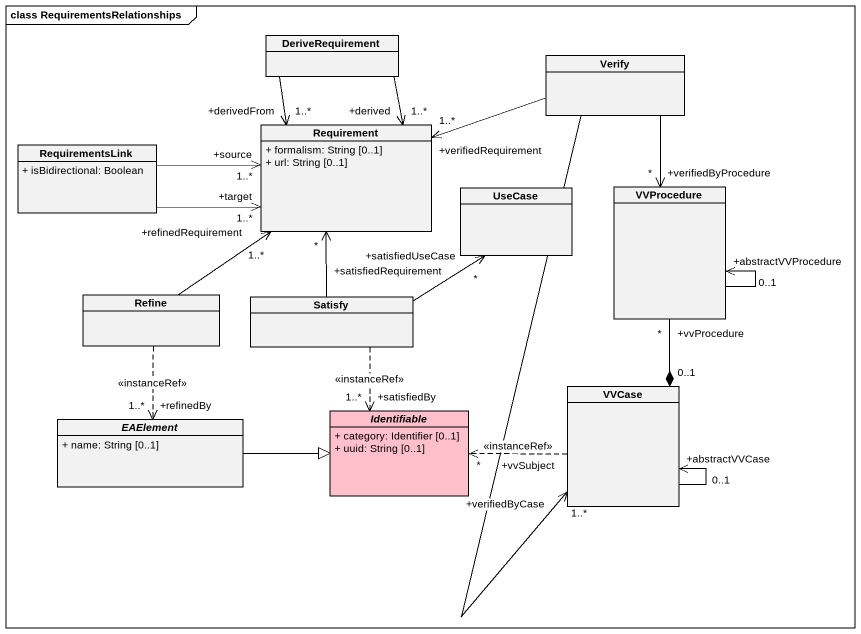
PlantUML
@startuml
mainframe class RequirementsRelationships
hide circle
hide empty members
skinparam classAttributeIconSize 0
class DeriveRequirement
class Verify
class Requirement {
  + formalism: String [0..1]
  + url: String [0..1]
}
class RequirementsLink {
  + isBidirectional: Boolean
}
class "UseCase" as UseCase_
class VVProcedure
class Refine
class Satisfy
class VVCase
abstract class EAElement {
  + name: String [0..1]
}
abstract class Identifiable #FFC0CB {
  + category: Identifier [0..1]
  + uuid: String [0..1]
}
DeriveRequirement --> "+derived\n1..*" Requirement
DeriveRequirement --> "+derivedFrom\n1..*" Requirement
Verify -left-> "+verifiedRequirement\n1..*" Requirement
Verify --> "+verifiedByProcedure\n*" VVProcedure
Verify --> "+verifiedByCase\n1..*" VVCase
RequirementsLink -right-> "+source\n1..*" Requirement
RequirementsLink -right-> "+target\n1..*" Requirement
VVProcedure --> "+abstractVVProcedure\n0..1" VVProcedure
Refine -up-> "+refinedRequirement\n1..*" Requirement
Refine ..> "+refinedBy\n1..*" EAElement : <<instanceRef>>
Satisfy -up-> "+satisfiedRequirement\n*" Requirement
Satisfy -right-> "+satisfiedUseCase\n*" UseCase_
Satisfy ..> "+satisfiedBy\n1..*" Identifiable : <<instanceRef>>
VVCase "0..1" *-up- "+vvProcedure\n*" VVProcedure
VVCase --> "+abstractVVCase\n0..1" VVCase
VVCase .left.> "+vvSubject\n*" Identifiable : <<instanceRef>>
EAElement -right-|> Identifiable
@enduml
